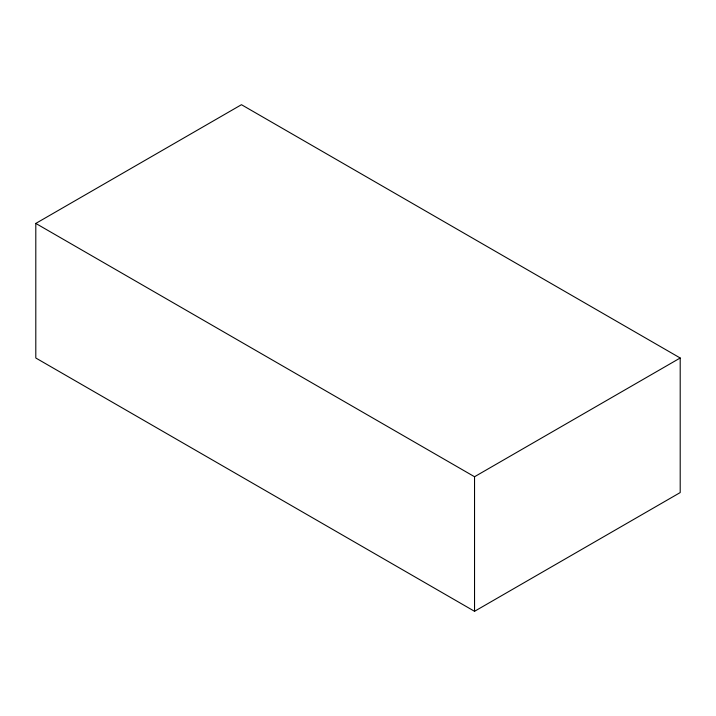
<?xml version="1.0" encoding="UTF-8"?>
<svg xmlns="http://www.w3.org/2000/svg" width="716" height="716" viewBox="0 0 716 716"><rect width="100%" height="100%" fill="white"/><g stroke="black" fill="none" stroke-linecap="round" stroke-linejoin="round"><path stroke-width="1.07" d="M35.8 223.428L241.462 104.697L680.2 358L680.2 492.572L474.538 611.303L35.8 358L35.8 223.428L474.538 476.74L680.2 358M474.538 476.74L474.538 611.303"/></g></svg>
